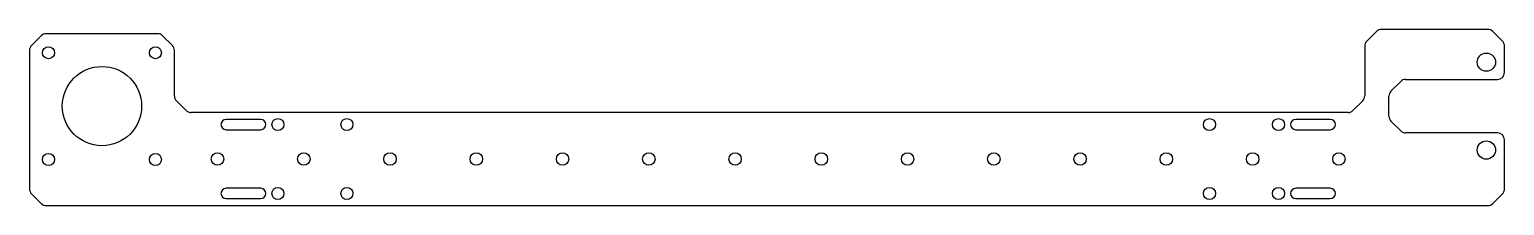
# Model space of a CAD drawing. Header units: millimetres. Extents: x -217 to 210, y -14 to 38.
import ezdxf

# ---------------------------------------------------------------- set-up
doc = ezdxf.new("R2010")
doc.units = ezdxf.units.MM

msp = doc.modelspace()

# ---------------------------------------------------------------- linework, layer by layer
at = {"color": 7, "linetype": 'Continuous', "lineweight": 25}
for p, q in [((-213.59, 35.76), (-216.41, 32.94)), ((-179.83, 36.35), (-212.17, 36.35)), ((-175.59, 32.94), (-178.41, 35.76)), ((173.41, 37.01), (170.59, 34.19)), ((205.67, 37.6), (174.83, 37.6)), ((209.91, 34.19), (207.09, 37.01)), ((-217, 31.52), (-217, -8.67)), ((-175, 18.33), (-175, 31.52)), ((170, 32.77), (170, 18.33)), ((210.5, 25.1), (210.5, 32.77)), ((177.59, 19.69), (180.41, 22.51)), ((181.83, 23.1), (208.5, 23.1)), ((177, 12.43), (177, 18.27)), ((-171.59, 14.09), (-174.41, 16.91)), ((165.17, 13.5), (-170.17, 13.5)), ((169.41, 16.91), (166.59, 14.09)), ((-150, 11.5), (-160, 11.5)), ((160, 11.5), (150, 11.5)), ((180.41, 8.19), (177.59, 11.01)), ((-160, 8.5), (-150, 8.5)), ((150, 8.5), (160, 8.5)), ((208.5, 7.6), (181.83, 7.6)), ((210.5, -8.67), (210.5, 5.6)), ((-150, -8.5), (-160, -8.5)), ((160, -8.5), (150, -8.5)), ((-216.41, -10.09), (-213.59, -12.91)), ((-160, -11.5), (-150, -11.5)), ((150, -11.5), (160, -11.5)), ((207.09, -12.91), (209.91, -10.09)), ((-212.17, -13.5), (205.67, -13.5))]:
    msp.add_line(p, q, dxfattribs=at)
for centre, radius in [((-211.5, 30.85), 1.75), ((-180.5, 30.85), 1.75), ((205.25, 28.1), 2.65), ((-196, 15.35), 11.5), ((-145, 10), 1.75), ((-125, 10), 1.75), ((125, 10), 1.75), ((145, 10), 1.75), ((205.25, 2.6), 2.65), ((-211.5, -0.15), 1.75), ((-180.5, -0.15), 1.75), ((-162.5, 0), 1.8), ((-137.5, 0), 1.8), ((-112.5, 0), 1.8), ((-87.5, 0), 1.8), ((-62.5, 0), 1.8), ((-37.5, 0), 1.8), ((-12.5, 0), 1.8), ((12.5, 0), 1.8), ((37.5, 0), 1.8), ((62.5, 0), 1.8), ((87.5, 0), 1.8), ((112.5, 0), 1.8), ((137.5, 0), 1.8), ((162.5, 0), 1.8), ((-145, -10), 1.75), ((-125, -10), 1.75), ((125, -10), 1.75), ((145, -10), 1.75)]:
    msp.add_circle(centre, radius, dxfattribs=at)
for centre, radius, start, end in [((-212.17, 34.35), 2, 90, 135), ((-179.83, 34.35), 2, 45, 90), ((174.83, 35.6), 2, 90, 135), ((205.67, 35.6), 2, 45, 90), ((-215, 31.52), 2, 135, 180), ((-177, 31.52), 2, 0, 45), ((172, 32.77), 2, 135, 180), ((208.5, 32.77), 2, 0, 45), ((181.83, 21.1), 2, 90, 135), ((208.5, 25.1), 2, 270, 0), ((-173, 18.33), 2, 180, 225), ((168, 18.33), 2, 315, 0), ((179, 18.27), 2, 135, 180), ((-170.17, 15.5), 2, 225, 270), ((165.17, 15.5), 2, 270, 315), ((-160, 10), 1.5, 90, 270), ((-150, 10), 1.5, 270, 90), ((150, 10), 1.5, 90, 270), ((160, 10), 1.5, 270, 90), ((179, 12.43), 2, 180, 225), ((181.83, 9.6), 2, 225, 270), ((208.5, 5.6), 2, 0, 90), ((-160, -10), 1.5, 90, 270), ((-150, -10), 1.5, 270, 90), ((150, -10), 1.5, 90, 270), ((160, -10), 1.5, 270, 90), ((-215, -8.67), 2, 180, 225), ((208.5, -8.67), 2, 315, 0), ((-212.17, -11.5), 2, 225, 270), ((205.67, -11.5), 2, 270, 315)]:
    msp.add_arc(centre, radius, start, end, dxfattribs=at)

doc.saveas('drawing.dxf')
